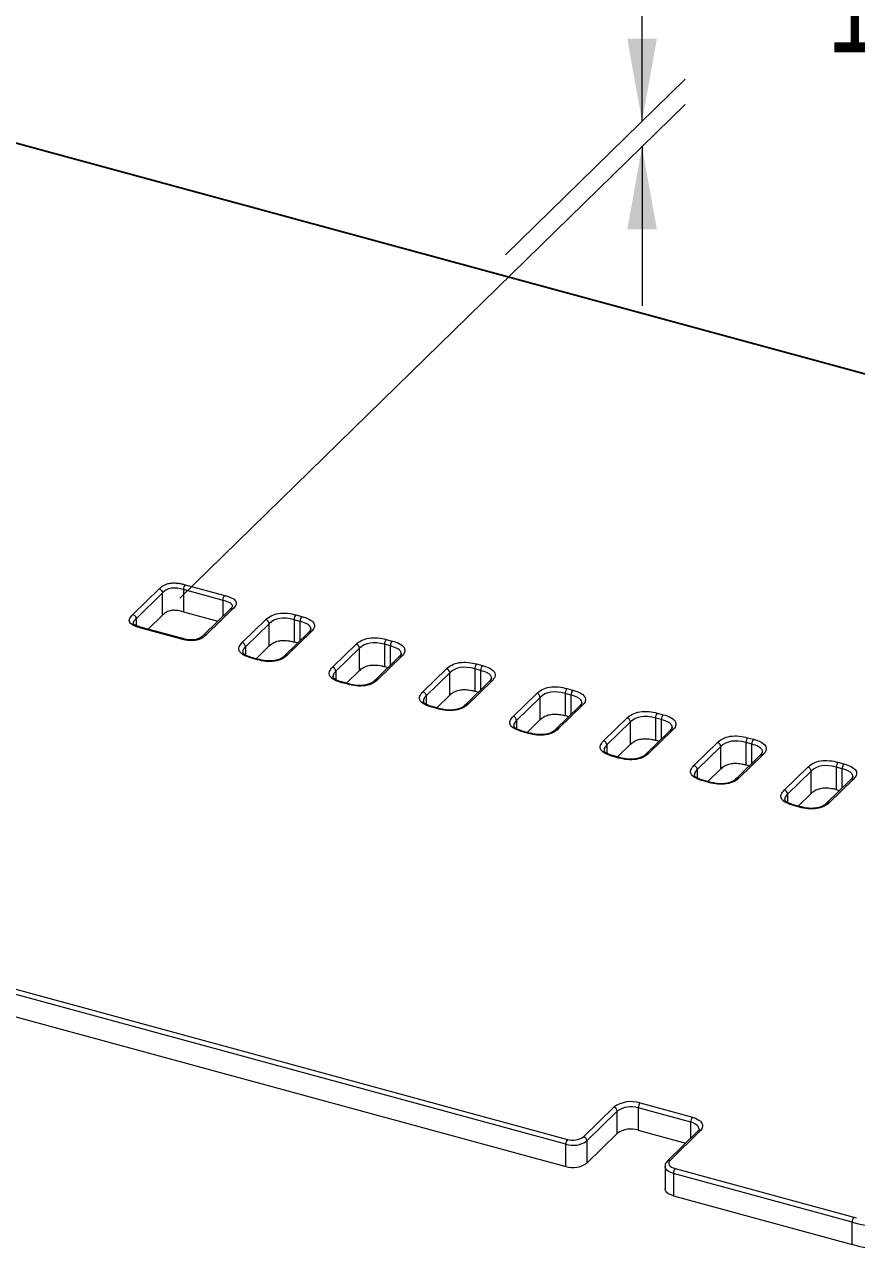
# Model space of a CAD drawing. Header units: millimetres. Extents: x 3 to 276, y 3 to 213.
# Drawn here: x 61.84 to 90.35, y 148.88 to 190.83 of the extents above; entities that cross this region are included whole.
import ezdxf

# ---------------------------------------------------------------- set-up
doc = ezdxf.new("R2010")
doc.units = ezdxf.units.MM
doc.styles.add('SLDTEXTSTYLE0', font='TXT', dxfattribs={"width": 0.75})
doc.dimstyles.new('SLDDIMSTYLE0', dxfattribs={"dimtxt": 3.175, "dimasz": 3.302, "dimexe": 0, "dimexo": 0.0625, "dimgap": 0.79375, "dimtad": 0, "dimtih": 1, "dimtoh": 1, "dimrnd": 1e-09, "dimzin": 12, "dimdsep": 46, "dimtxsty": 'SLDTEXTSTYLE0', "dimsah": 1, "dimcen": 0.09, "dimadec": 0, "dimazin": 3, "dimtfac": 1, "dimtmove": 0, "dimatfit": 0, "dimfxl": 0, "dimfrac": 2, "dimtolj": 1, "dimtzin": 12, "dimarcsym": 0})

# ---------------------------------------------------------------- blocks, each defined once
blk = doc.blocks.new('_D_1')
at = {"color": 7, "linetype": 'Continuous', "lineweight": 0}
for p, q in [((83.006, 187.515), (83.006, 191.48)), ((83.006, 191.48), (89.356, 191.48)), ((78.321, 182.943), (84.488, 188.962)), ((67.164, 171.182), (84.488, 188.091)), ((83.006, 186.645), (83.006, 181.201))]:
    blk.add_line(p, q, dxfattribs=at)
for points in [[(83.006, 187.515), (83.514, 190.346), (82.498, 190.346)], [(83.006, 186.645), (82.498, 183.814), (83.514, 183.814)]]:
    blk.add_solid(points, dxfattribs=at)
at = {"color": 7, "linetype": 'Continuous', "lineweight": 0, "insert": (89.356, 193.053), "char_height": 3.175, "attachment_point": 1, "style": 'SLDTEXTSTYLE0'}
blk.add_mtext('1.02', dxfattribs=at)

msp = doc.modelspace()

# ---------------------------------------------------------------- linework, layer by layer
at = {"color": 7, "linetype": 'Continuous', "lineweight": 15}
for p, q in [((113.478, 172.648), (48.987, 190.175)), ((113.512, 172.662), (49.02, 190.189)), ((67.351, 171.647), (68.707, 171.279)), ((65.556, 170.624), (66.459, 171.505)), ((66.571, 171.366), (65.669, 170.485)), ((66.571, 170.604), (66.571, 171.366)), ((68.648, 171.112), (67.292, 171.48)), ((67.292, 171.48), (67.292, 170.718)), ((68.891, 170.809), (67.989, 169.928)), ((68.983, 170.819), (68.081, 169.938)), ((66.082, 170.127), (66.571, 170.604)), ((67.292, 170.718), (68.471, 170.398)), ((69.307, 169.664), (70.115, 170.452)), ((71.085, 170.449), (71.085, 169.687)), ((71.288, 170.394), (71.085, 170.449)), ((71.144, 170.616), (71.348, 170.561)), ((67.188, 169.796), (65.832, 170.165)), ((67.226, 169.816), (65.87, 170.185)), ((70.227, 170.313), (69.42, 169.525)), ((70.227, 169.551), (70.227, 170.313)), ((71.58, 170.015), (70.768, 169.222)), ((71.666, 170.031), (70.859, 169.243)), ((69.78, 169.115), (70.227, 169.551)), ((71.085, 169.687), (71.209, 169.654)), ((72.403, 168.823), (73.21, 169.611)), ((74.18, 169.608), (74.18, 168.846)), ((74.384, 169.553), (74.18, 169.608)), ((74.24, 169.775), (74.443, 169.72)), ((69.829, 169.079), (69.626, 169.134)), ((69.867, 169.091), (69.655, 169.149)), ((73.323, 169.472), (72.515, 168.684)), ((73.323, 168.71), (73.323, 169.472)), ((74.675, 169.174), (73.863, 168.381)), ((74.761, 169.189), (73.954, 168.401)), ((72.876, 168.273), (73.323, 168.71)), ((74.18, 168.846), (74.305, 168.812)), ((75.498, 167.982), (76.306, 168.77)), ((77.276, 168.767), (77.276, 168.005)), ((77.479, 168.712), (77.276, 168.767)), ((77.335, 168.934), (77.539, 168.878)), ((72.925, 168.237), (72.721, 168.293)), ((72.962, 168.25), (72.75, 168.308)), ((76.418, 168.63), (75.611, 167.842)), ((76.418, 167.868), (76.418, 168.63)), ((77.771, 168.332), (76.959, 167.54)), ((77.857, 168.348), (77.05, 167.56)), ((75.971, 167.432), (76.418, 167.868)), ((77.276, 168.005), (77.4, 167.971)), ((78.594, 167.14), (79.401, 167.928)), ((80.371, 167.926), (80.371, 167.164)), ((80.575, 167.87), (80.371, 167.926)), ((80.431, 168.092), (80.634, 168.037)), ((25.77, 167.516), (80.451, 152.655)), ((76.02, 167.396), (75.817, 167.451)), ((76.058, 167.409), (75.845, 167.466)), ((79.513, 167.789), (78.706, 167.001)), ((79.513, 167.027), (79.513, 167.789)), ((80.866, 167.491), (80.054, 166.698)), ((80.952, 167.507), (80.145, 166.719)), ((80.392, 152.488), (25.711, 167.349)), ((79.067, 166.591), (79.513, 167.027)), ((80.371, 167.164), (80.496, 167.13)), ((81.689, 166.299), (82.497, 167.087)), ((83.467, 167.084), (83.467, 166.322)), ((83.67, 167.029), (83.467, 167.084)), ((83.526, 167.251), (83.73, 167.196)), ((25.711, 166.587), (80.392, 151.726)), ((79.115, 166.555), (78.912, 166.61)), ((79.153, 166.567), (78.941, 166.625)), ((82.609, 166.948), (81.802, 166.16)), ((82.609, 166.186), (82.609, 166.948)), ((83.962, 166.65), (83.149, 165.857)), ((84.048, 166.665), (83.24, 165.877)), ((82.162, 165.75), (82.609, 166.186)), ((83.467, 166.322), (83.591, 166.288)), ((84.785, 165.458), (85.592, 166.246)), ((86.562, 166.243), (86.562, 165.481)), ((86.766, 166.188), (86.562, 166.243)), ((86.622, 166.41), (86.825, 166.354)), ((82.211, 165.714), (82.008, 165.769)), ((82.249, 165.726), (82.036, 165.784)), ((85.704, 166.106), (84.897, 165.318)), ((85.704, 165.344), (85.704, 166.106)), ((87.057, 165.809), (86.245, 165.016)), ((87.143, 165.824), (86.336, 165.036)), ((85.258, 164.908), (85.704, 165.344)), ((86.562, 165.481), (86.687, 165.447)), ((87.88, 164.616), (88.688, 165.405)), ((89.658, 165.402), (89.658, 164.64)), ((89.861, 165.346), (89.658, 165.402)), ((89.717, 165.568), (89.92, 165.513)), ((85.306, 164.872), (85.103, 164.928)), ((85.344, 164.885), (85.132, 164.942)), ((88.8, 165.265), (87.992, 164.477)), ((88.8, 164.503), (88.8, 165.265)), ((90.152, 164.967), (89.34, 164.175)), ((90.239, 164.983), (89.431, 164.195)), ((88.353, 164.067), (88.8, 164.503)), ((89.658, 164.64), (89.782, 164.606)), ((88.402, 164.031), (88.198, 164.086)), ((88.44, 164.043), (88.227, 164.101)), ((81, 152.742), (82.042, 153.759)), ((82.155, 153.62), (81.112, 152.603)), ((82.155, 152.858), (82.155, 153.62)), ((84.673, 153.246), (82.875, 153.735)), ((82.875, 153.735), (82.875, 152.973)), ((82.935, 153.901), (84.733, 153.413)), ((81.112, 151.841), (82.155, 152.858)), ((82.875, 152.973), (84.505, 152.53)), ((84.92, 152.935), (83.878, 151.918)), ((85.009, 152.953), (83.966, 151.936)), ((80.392, 151.726), (80.392, 152.488)), ((81.112, 152.603), (81.112, 151.841)), ((83.792, 151.729), (83.792, 150.967)), ((90.203, 149.821), (84.077, 151.486)), ((84.077, 151.486), (84.077, 150.724)), ((84.136, 151.653), (90.262, 149.988)), ((84.077, 150.724), (90.203, 149.059)), ((90.203, 149.059), (90.203, 149.821))]:
    msp.add_line(p, q, dxfattribs=at)
at = {"color": 8, "linetype": 'Continuous', "lineweight": 15}
for p, q in [((68.648, 170.571), (68.648, 171.112)), ((65.669, 170.485), (65.669, 170.252)), ((71.288, 169.731), (71.288, 170.394)), ((69.42, 169.525), (69.42, 169.24)), ((74.384, 168.889), (74.384, 169.553)), ((72.515, 168.684), (72.515, 168.399)), ((77.479, 168.048), (77.479, 168.712)), ((75.611, 167.842), (75.611, 167.557)), ((80.575, 167.207), (80.575, 167.87)), ((78.706, 167.001), (78.706, 166.716)), ((83.67, 166.366), (83.67, 167.029)), ((81.802, 166.16), (81.802, 165.875)), ((86.766, 165.524), (86.766, 166.188)), ((84.897, 165.318), (84.897, 165.034)), ((89.861, 164.683), (89.861, 165.346)), ((87.992, 164.477), (87.992, 164.192)), ((84.673, 152.695), (84.673, 153.246)), ((90.262, 149.988), (90.353, 149.965))]:
    msp.add_line(p, q, dxfattribs=at)
at = {"color": 8, "linetype": 'Continuous', "lineweight": 15, "flags": 128}
for points in [[(84.958, 152.999), (84.955, 153.031), (84.934, 153.084), (84.894, 153.134), (84.835, 153.178), (84.761, 153.216), (84.673, 153.246)], [(84.077, 151.486), (83.99, 151.516), (83.915, 151.554), (83.857, 151.599), (83.816, 151.648), (83.795, 151.701), (83.792, 151.728)]]:
    msp.add_lwpolyline(points, dxfattribs=at)
at = {"color": 7, "linetype": 'Continuous', "lineweight": 15, "flags": 128}
for points in [[(84.733, 153.413), (84.841, 153.376), (84.933, 153.329), (85.005, 153.274), (85.055, 153.212), (85.081, 153.147), (85.082, 153.08), (85.058, 153.015), (85.009, 152.953)], [(83.966, 151.936), (83.936, 151.898), (83.921, 151.858), (83.922, 151.817), (83.938, 151.776), (83.968, 151.739), (84.013, 151.705), (84.07, 151.676), (84.136, 151.653)], [(84.077, 150.724), (83.99, 150.754), (83.915, 150.792), (83.857, 150.837), (83.816, 150.886), (83.795, 150.939), (83.792, 150.967)]]:
    msp.add_lwpolyline(points, dxfattribs=at)
at = {"color": 7, "linetype": 'Continuous', "lineweight": 15}
for centre, radius, start, end in [((82.632, 152.93), 1.018, 72.696, 125.3991), ((82.001, 153.611), 0.154, 3.3942, 74.3321), ((82.631, 152.95), 0.822, 72.6956, 125.3997), ((83.135, 153.736), 0.26, 140.513, 180.3434), ((84.933, 153.248), 0.26, 140.513, 180.3434), ((80.637, 153.253), 0.626, 252.6959, 305.3991), ((80.958, 152.594), 0.154, 3.3942, 74.3321), ((82.631, 152.188), 0.822, 72.6956, 125.3997), ((80.651, 152.489), 0.26, 140.513, 180.3434), ((80.636, 153.273), 0.822, 252.6963, 305.3985), ((80.636, 152.511), 0.822, 252.6963, 305.3985), ((84.337, 151.488), 0.26, 140.513, 180.3434), ((91.366, 153.569), 3.923, 252.7607, 305.3343), ((90.463, 149.823), 0.26, 140.513, 180.3434), ((91.366, 152.807), 3.923, 252.7607, 305.3343)]:
    msp.add_arc(centre, radius, start, end, dxfattribs=at)
at = {"color": 8, "linetype": 'Continuous', "lineweight": 15}
for centre, end in [((84.98, 152.867), 131.3241), ((83.938, 151.85), 131.324)]:
    msp.add_arc(centre, 0.0909, 71.5859, end, dxfattribs=at)
at = {"color": 7, "linetype": 'Continuous', "lineweight": 15}
for points, knots in [([(66.459, 171.505), (66.48, 171.525), (66.523, 171.566), (66.603, 171.623), (66.705, 171.67), (66.827, 171.701), (66.962, 171.712), (67.098, 171.703), (67.23, 171.68), (67.311, 171.658), (67.351, 171.647)], [0, 0, 0, 0, 0.124116, 0.247353, 0.377308, 0.498004, 0.618168, 0.748361, 0.87418, 1, 1, 1, 1]), ([(67.292, 171.48), (67.226, 171.498), (67.156, 171.516), (67.01, 171.536), (66.935, 171.538), (66.802, 171.516), (66.743, 171.494), (66.643, 171.435), (66.606, 171.4), (66.571, 171.366)], [0, 0, 0, 0, 0.25, 0.25, 0.5, 0.5, 0.75, 0.75, 1, 1, 1, 1]), ([(68.707, 171.279), (68.747, 171.268), (68.825, 171.246), (68.936, 171.204), (69.028, 171.152), (69.088, 171.089), (69.109, 171.019), (69.091, 170.949), (69.046, 170.881), (69.004, 170.84), (68.983, 170.819)], [0, 0, 0, 0, 0.124116, 0.247353, 0.377308, 0.498004, 0.618168, 0.748361, 0.87418, 1, 1, 1, 1]), ([(67.292, 170.718), (67.258, 170.727), (67.195, 170.743), (67.102, 170.761), (67.017, 170.771), (66.939, 170.773), (66.83, 170.763), (66.687, 170.708), (66.614, 170.642), (66.571, 170.604)], [0, 0, 0, 0, 0.127222, 0.239022, 0.336891, 0.423042, 0.500698, 0.710403, 1, 1, 1, 1]), ([(68.975, 170.908), (68.97, 170.895), (68.959, 170.869), (68.915, 170.83), (68.891, 170.809)], [0, 0, 0, 0, 0.4705021, 1, 1, 1, 1]), ([(65.832, 170.165), (65.793, 170.176), (65.714, 170.198), (65.603, 170.239), (65.511, 170.292), (65.451, 170.355), (65.43, 170.424), (65.448, 170.494), (65.493, 170.562), (65.535, 170.604), (65.556, 170.624)], [0, 0, 0, 0, 0.124116, 0.247353, 0.377308, 0.498004, 0.618168, 0.748361, 0.87418, 1, 1, 1, 1]), ([(65.87, 170.185), (65.81, 170.201), (65.705, 170.231), (65.603, 170.279), (65.567, 170.314), (65.566, 170.316), (65.565, 170.316)], [0, 0, 0, 0, 0.386318, 0.672947, 0.881526, 1, 1, 1, 1]), ([(70.115, 170.452), (70.163, 170.499), (70.22, 170.543), (70.365, 170.618), (70.454, 170.647), (70.649, 170.678), (70.755, 170.68), (70.958, 170.661), (71.053, 170.641), (71.144, 170.616)], [0, 0, 0, 0, 0.25, 0.25, 0.5, 0.5, 0.75, 0.75, 1, 1, 1, 1]), ([(70.227, 170.313), (70.227, 170.341), (70.215, 170.373), (70.173, 170.425), (70.144, 170.444), (70.115, 170.452)], [0, 0, 0, 0, 0.5, 0.5, 1, 1, 1, 1]), ([(71.144, 170.616), (71.129, 170.601), (71.113, 170.574), (71.091, 170.513), (71.085, 170.478), (71.085, 170.449)], [0, 0, 0, 0, 0.5, 0.5, 1, 1, 1, 1]), ([(71.348, 170.561), (71.332, 170.546), (71.317, 170.519), (71.295, 170.457), (71.288, 170.423), (71.288, 170.394)], [0, 0, 0, 0, 0.5, 0.5, 1, 1, 1, 1]), ([(71.348, 170.561), (71.439, 170.536), (71.523, 170.507), (71.669, 170.432), (71.726, 170.386), (71.787, 170.286), (71.79, 170.231), (71.752, 170.127), (71.714, 170.078), (71.666, 170.031)], [0, 0, 0, 0, 0.25, 0.25, 0.5, 0.5, 0.75, 0.75, 1, 1, 1, 1]), ([(68.081, 169.938), (68.059, 169.918), (68.017, 169.877), (67.936, 169.82), (67.834, 169.773), (67.712, 169.742), (67.577, 169.731), (67.441, 169.74), (67.31, 169.764), (67.229, 169.785), (67.188, 169.796)], [0, 0, 0, 0, 0.124116, 0.247353, 0.377308, 0.498004, 0.618168, 0.748361, 0.87418, 1, 1, 1, 1]), ([(67.989, 169.928), (67.951, 169.892), (67.896, 169.84), (67.782, 169.788), (67.684, 169.763), (67.573, 169.756), (67.414, 169.767), (67.302, 169.796), (67.226, 169.816)], [0, 0, 0, 0, 0.259081, 0.379558, 0.494761, 0.610549, 0.732677, 1, 1, 1, 1]), ([(71.655, 170.136), (71.655, 170.134), (71.658, 170.124), (71.641, 170.084), (71.605, 170.04), (71.578, 170.013), (71.577, 170.012)], [0, 0, 0, 0, 0.083018, 0.547638, 0.991309, 1, 1, 1, 1]), ([(69.626, 169.134), (69.535, 169.159), (69.45, 169.188), (69.305, 169.263), (69.247, 169.309), (69.186, 169.409), (69.184, 169.464), (69.221, 169.568), (69.259, 169.617), (69.307, 169.664)], [0, 0, 0, 0, 0.25, 0.25, 0.5, 0.5, 0.75, 0.75, 1, 1, 1, 1]), ([(69.42, 169.525), (69.42, 169.553), (69.408, 169.585), (69.366, 169.637), (69.337, 169.656), (69.307, 169.664)], [0, 0, 0, 0, 0.5, 0.5, 1, 1, 1, 1]), ([(70.227, 169.551), (70.247, 169.569), (70.285, 169.603), (70.352, 169.648), (70.425, 169.685), (70.504, 169.713), (70.589, 169.731), (70.679, 169.74), (70.774, 169.741), (70.875, 169.732), (70.98, 169.714), (71.049, 169.697), (71.085, 169.687)], [0, 0, 0, 0, 0.117334, 0.223791, 0.321298, 0.412352, 0.5, 0.587648, 0.678702, 0.776209, 0.882666, 1, 1, 1, 1]), ([(73.21, 169.611), (73.258, 169.658), (73.315, 169.701), (73.461, 169.776), (73.55, 169.806), (73.745, 169.837), (73.85, 169.839), (74.053, 169.819), (74.149, 169.8), (74.24, 169.775)], [0, 0, 0, 0, 0.25, 0.25, 0.5, 0.5, 0.75, 0.75, 1, 1, 1, 1]), ([(73.323, 169.472), (73.323, 169.5), (73.31, 169.532), (73.269, 169.583), (73.24, 169.603), (73.21, 169.611)], [0, 0, 0, 0, 0.5, 0.5, 1, 1, 1, 1]), ([(74.24, 169.775), (74.224, 169.76), (74.209, 169.733), (74.187, 169.671), (74.18, 169.637), (74.18, 169.608)], [0, 0, 0, 0, 0.5, 0.5, 1, 1, 1, 1]), ([(74.443, 169.72), (74.428, 169.704), (74.412, 169.678), (74.39, 169.616), (74.384, 169.581), (74.384, 169.553)], [0, 0, 0, 0, 0.5, 0.5, 1, 1, 1, 1]), ([(74.443, 169.72), (74.534, 169.695), (74.619, 169.666), (74.764, 169.591), (74.822, 169.545), (74.882, 169.444), (74.885, 169.39), (74.848, 169.286), (74.81, 169.236), (74.761, 169.189)], [0, 0, 0, 0, 0.25, 0.25, 0.5, 0.5, 0.75, 0.75, 1, 1, 1, 1]), ([(69.661, 169.149), (69.629, 169.157), (69.547, 169.179), (69.439, 169.224), (69.348, 169.282), (69.318, 169.324), (69.318, 169.336), (69.319, 169.341)], [0, 0, 0, 0, 0.152426, 0.398097, 0.608242, 0.82898, 1, 1, 1, 1]), ([(70.859, 169.243), (70.811, 169.196), (70.754, 169.152), (70.608, 169.077), (70.519, 169.048), (70.324, 169.016), (70.219, 169.015), (70.016, 169.034), (69.92, 169.054), (69.829, 169.079)], [0, 0, 0, 0, 0.25, 0.25, 0.5, 0.5, 0.75, 0.75, 1, 1, 1, 1]), ([(70.189, 169.038), (70.188, 169.038), (70.13, 169.037), (70.016, 169.056), (69.914, 169.081), (69.863, 169.093)], [0, 0, 0, 0, 0.009254, 0.505802, 1, 1, 1, 1]), ([(70.771, 169.228), (70.754, 169.212), (70.711, 169.169), (70.626, 169.116), (70.501, 169.066), (70.35, 169.036), (70.244, 169.038), (70.189, 169.038)], [0, 0, 0, 0, 0.144411, 0.376751, 0.588216, 0.789166, 1, 1, 1, 1]), ([(74.75, 169.295), (74.751, 169.293), (74.753, 169.283), (74.736, 169.243), (74.701, 169.199), (74.673, 169.172), (74.673, 169.171)], [0, 0, 0, 0, 0.0830178, 0.5476374, 0.9913088, 1, 1, 1, 1]), ([(72.721, 168.293), (72.63, 168.317), (72.546, 168.347), (72.4, 168.422), (72.342, 168.467), (72.282, 168.568), (72.279, 168.622), (72.317, 168.727), (72.355, 168.776), (72.403, 168.823)], [0, 0, 0, 0, 0.25, 0.25, 0.5, 0.5, 0.75, 0.75, 1, 1, 1, 1]), ([(72.515, 168.684), (72.515, 168.712), (72.503, 168.744), (72.461, 168.795), (72.432, 168.815), (72.403, 168.823)], [0, 0, 0, 0, 0.5, 0.5, 1, 1, 1, 1]), ([(73.323, 168.71), (73.342, 168.728), (73.38, 168.762), (73.448, 168.807), (73.521, 168.844), (73.6, 168.871), (73.684, 168.89), (73.775, 168.899), (73.87, 168.899), (73.97, 168.89), (74.075, 168.873), (74.144, 168.855), (74.18, 168.846)], [0, 0, 0, 0, 0.117334, 0.223791, 0.321298, 0.412352, 0.5, 0.587648, 0.678702, 0.776209, 0.882666, 1, 1, 1, 1]), ([(76.306, 168.77), (76.354, 168.817), (76.41, 168.86), (76.556, 168.935), (76.645, 168.965), (76.84, 168.996), (76.946, 168.997), (77.148, 168.978), (77.244, 168.958), (77.335, 168.934)], [0, 0, 0, 0, 0.25, 0.25, 0.5, 0.5, 0.75, 0.75, 1, 1, 1, 1]), ([(76.418, 168.63), (76.418, 168.659), (76.406, 168.69), (76.364, 168.742), (76.335, 168.762), (76.306, 168.77)], [0, 0, 0, 0, 0.5, 0.5, 1, 1, 1, 1]), ([(77.335, 168.934), (77.32, 168.918), (77.304, 168.892), (77.282, 168.83), (77.276, 168.795), (77.276, 168.767)], [0, 0, 0, 0, 0.5, 0.5, 1, 1, 1, 1]), ([(77.539, 168.878), (77.523, 168.863), (77.508, 168.836), (77.486, 168.775), (77.479, 168.74), (77.479, 168.712)], [0, 0, 0, 0, 0.5, 0.5, 1, 1, 1, 1]), ([(77.539, 168.878), (77.63, 168.854), (77.714, 168.824), (77.86, 168.749), (77.917, 168.703), (77.978, 168.603), (77.981, 168.549), (77.943, 168.444), (77.905, 168.395), (77.857, 168.348)], [0, 0, 0, 0, 0.25, 0.25, 0.5, 0.5, 0.75, 0.75, 1, 1, 1, 1]), ([(72.757, 168.307), (72.725, 168.316), (72.642, 168.338), (72.534, 168.382), (72.444, 168.441), (72.413, 168.483), (72.414, 168.495), (72.414, 168.5)], [0, 0, 0, 0, 0.152426, 0.398098, 0.608238, 0.82898, 1, 1, 1, 1]), ([(73.954, 168.401), (73.906, 168.354), (73.849, 168.311), (73.704, 168.236), (73.615, 168.206), (73.42, 168.175), (73.314, 168.174), (73.111, 168.193), (73.016, 168.213), (72.925, 168.237)], [0, 0, 0, 0, 0.25, 0.25, 0.5, 0.5, 0.75, 0.75, 1, 1, 1, 1]), ([(73.285, 168.197), (73.284, 168.197), (73.225, 168.195), (73.111, 168.214), (73.009, 168.239), (72.958, 168.252)], [0, 0, 0, 0, 0.0092448, 0.505803, 1, 1, 1, 1]), ([(73.866, 168.387), (73.85, 168.371), (73.807, 168.328), (73.722, 168.275), (73.596, 168.225), (73.445, 168.195), (73.339, 168.196), (73.285, 168.197)], [0, 0, 0, 0, 0.144411, 0.376751, 0.588216, 0.789166, 1, 1, 1, 1]), ([(77.846, 168.453), (77.846, 168.452), (77.849, 168.441), (77.832, 168.402), (77.796, 168.357), (77.769, 168.33), (77.768, 168.33)], [0, 0, 0, 0, 0.0830178, 0.5476374, 0.9913088, 1, 1, 1, 1]), ([(75.817, 167.451), (75.726, 167.476), (75.641, 167.505), (75.496, 167.58), (75.438, 167.626), (75.377, 167.727), (75.375, 167.781), (75.412, 167.885), (75.45, 167.935), (75.498, 167.982)], [0, 0, 0, 0, 0.25, 0.25, 0.5, 0.5, 0.75, 0.75, 1, 1, 1, 1]), ([(75.611, 167.842), (75.611, 167.871), (75.599, 167.902), (75.557, 167.954), (75.528, 167.974), (75.498, 167.982)], [0, 0, 0, 0, 0.5, 0.5, 1, 1, 1, 1]), ([(76.418, 167.868), (76.438, 167.886), (76.475, 167.921), (76.543, 167.966), (76.616, 168.002), (76.695, 168.03), (76.78, 168.049), (76.87, 168.058), (76.965, 168.058), (77.066, 168.049), (77.171, 168.032), (77.24, 168.014), (77.276, 168.005)], [0, 0, 0, 0, 0.117334, 0.223791, 0.321298, 0.412352, 0.5, 0.587648, 0.678702, 0.776209, 0.882666, 1, 1, 1, 1]), ([(79.401, 167.928), (79.449, 167.975), (79.506, 168.019), (79.652, 168.094), (79.741, 168.123), (79.936, 168.155), (80.041, 168.156), (80.244, 168.137), (80.34, 168.117), (80.431, 168.092)], [0, 0, 0, 0, 0.25, 0.25, 0.5, 0.5, 0.75, 0.75, 1, 1, 1, 1]), ([(79.513, 167.789), (79.513, 167.817), (79.501, 167.849), (79.46, 167.901), (79.431, 167.92), (79.401, 167.928)], [0, 0, 0, 0, 0.5, 0.5, 1, 1, 1, 1]), ([(80.431, 168.092), (80.415, 168.077), (80.4, 168.05), (80.378, 167.989), (80.371, 167.954), (80.371, 167.926)], [0, 0, 0, 0, 0.5, 0.5, 1, 1, 1, 1]), ([(80.634, 168.037), (80.619, 168.022), (80.603, 167.995), (80.581, 167.933), (80.575, 167.899), (80.575, 167.87)], [0, 0, 0, 0, 0.5, 0.5, 1, 1, 1, 1]), ([(80.634, 168.037), (80.725, 168.012), (80.81, 167.983), (80.955, 167.908), (81.013, 167.862), (81.073, 167.762), (81.076, 167.707), (81.039, 167.603), (81.001, 167.554), (80.952, 167.507)], [0, 0, 0, 0, 0.25, 0.25, 0.5, 0.5, 0.75, 0.75, 1, 1, 1, 1]), ([(75.852, 167.466), (75.82, 167.475), (75.738, 167.497), (75.63, 167.541), (75.539, 167.599), (75.509, 167.642), (75.509, 167.653), (75.509, 167.659)], [0, 0, 0, 0, 0.152431, 0.398101, 0.60824, 0.828981, 1, 1, 1, 1]), ([(77.05, 167.56), (77.002, 167.513), (76.945, 167.47), (76.799, 167.395), (76.71, 167.365), (76.515, 167.334), (76.41, 167.332), (76.207, 167.352), (76.111, 167.371), (76.02, 167.396)], [0, 0, 0, 0, 0.25, 0.25, 0.5, 0.5, 0.75, 0.75, 1, 1, 1, 1]), ([(76.38, 167.356), (76.379, 167.356), (76.321, 167.354), (76.207, 167.373), (76.105, 167.398), (76.054, 167.411)], [0, 0, 0, 0, 0.009254, 0.505808, 1, 1, 1, 1]), ([(76.962, 167.546), (76.945, 167.529), (76.902, 167.487), (76.817, 167.434), (76.691, 167.383), (76.541, 167.354), (76.435, 167.355), (76.38, 167.356)], [0, 0, 0, 0, 0.144412, 0.376751, 0.588215, 0.789166, 1, 1, 1, 1]), ([(80.941, 167.612), (80.942, 167.61), (80.944, 167.6), (80.927, 167.56), (80.892, 167.516), (80.864, 167.489), (80.864, 167.489)], [0, 0, 0, 0, 0.083018, 0.547637, 0.991309, 1, 1, 1, 1]), ([(78.912, 166.61), (78.821, 166.635), (78.737, 166.664), (78.591, 166.739), (78.533, 166.785), (78.473, 166.885), (78.47, 166.94), (78.508, 167.044), (78.546, 167.093), (78.594, 167.14)], [0, 0, 0, 0, 0.25, 0.25, 0.5, 0.5, 0.75, 0.75, 1, 1, 1, 1]), ([(78.706, 167.001), (78.706, 167.029), (78.694, 167.061), (78.652, 167.113), (78.623, 167.132), (78.594, 167.14)], [0, 0, 0, 0, 0.5, 0.5, 1, 1, 1, 1]), ([(79.513, 167.027), (79.533, 167.045), (79.571, 167.08), (79.639, 167.125), (79.712, 167.161), (79.791, 167.189), (79.875, 167.207), (79.965, 167.217), (80.061, 167.217), (80.161, 167.208), (80.266, 167.19), (80.335, 167.173), (80.371, 167.164)], [0, 0, 0, 0, 0.117334, 0.223791, 0.321298, 0.412352, 0.5, 0.587648, 0.678702, 0.776209, 0.882666, 1, 1, 1, 1]), ([(82.497, 167.087), (82.545, 167.134), (82.601, 167.177), (82.747, 167.252), (82.836, 167.282), (83.031, 167.313), (83.137, 167.315), (83.339, 167.295), (83.435, 167.276), (83.526, 167.251)], [0, 0, 0, 0, 0.25, 0.25, 0.5, 0.5, 0.75, 0.75, 1, 1, 1, 1]), ([(82.609, 166.948), (82.609, 166.976), (82.597, 167.008), (82.555, 167.059), (82.526, 167.079), (82.497, 167.087)], [0, 0, 0, 0, 0.5, 0.5, 1, 1, 1, 1]), ([(83.526, 167.251), (83.511, 167.236), (83.495, 167.209), (83.473, 167.147), (83.467, 167.113), (83.467, 167.084)], [0, 0, 0, 0, 0.5, 0.5, 1, 1, 1, 1]), ([(83.73, 167.196), (83.714, 167.181), (83.699, 167.154), (83.677, 167.092), (83.67, 167.058), (83.67, 167.029)], [0, 0, 0, 0, 0.5, 0.5, 1, 1, 1, 1]), ([(83.73, 167.196), (83.821, 167.171), (83.905, 167.142), (84.051, 167.067), (84.108, 167.021), (84.169, 166.921), (84.172, 166.866), (84.134, 166.762), (84.096, 166.712), (84.048, 166.665)], [0, 0, 0, 0, 0.25, 0.25, 0.5, 0.5, 0.75, 0.75, 1, 1, 1, 1]), ([(78.947, 166.625), (78.916, 166.633), (78.833, 166.655), (78.725, 166.7), (78.634, 166.758), (78.604, 166.8), (78.605, 166.812), (78.605, 166.817)], [0, 0, 0, 0, 0.152431, 0.398101, 0.60824, 0.828981, 1, 1, 1, 1]), ([(80.145, 166.719), (80.097, 166.672), (80.04, 166.628), (79.895, 166.553), (79.806, 166.524), (79.611, 166.493), (79.505, 166.491), (79.302, 166.51), (79.207, 166.53), (79.115, 166.555)], [0, 0, 0, 0, 0.25, 0.25, 0.5, 0.5, 0.75, 0.75, 1, 1, 1, 1]), ([(79.476, 166.514), (79.475, 166.514), (79.416, 166.513), (79.302, 166.532), (79.2, 166.557), (79.149, 166.569)], [0, 0, 0, 0, 0.009254, 0.505808, 1, 1, 1, 1]), ([(80.057, 166.705), (80.041, 166.688), (79.998, 166.646), (79.913, 166.592), (79.787, 166.542), (79.636, 166.513), (79.53, 166.514), (79.476, 166.514)], [0, 0, 0, 0, 0.144412, 0.376751, 0.588215, 0.789166, 1, 1, 1, 1]), ([(84.037, 166.771), (84.037, 166.769), (84.04, 166.759), (84.023, 166.719), (83.987, 166.675), (83.96, 166.648), (83.959, 166.647)], [0, 0, 0, 0, 0.083018, 0.547637, 0.991309, 1, 1, 1, 1]), ([(82.008, 165.769), (81.917, 165.794), (81.832, 165.823), (81.686, 165.898), (81.629, 165.944), (81.568, 166.044), (81.565, 166.098), (81.603, 166.203), (81.641, 166.252), (81.689, 166.299)], [0, 0, 0, 0, 0.25, 0.25, 0.5, 0.5, 0.75, 0.75, 1, 1, 1, 1]), ([(81.802, 166.16), (81.802, 166.188), (81.789, 166.22), (81.748, 166.271), (81.719, 166.291), (81.689, 166.299)], [0, 0, 0, 0, 0.5, 0.5, 1, 1, 1, 1]), ([(82.609, 166.186), (82.629, 166.204), (82.666, 166.238), (82.734, 166.283), (82.807, 166.32), (82.886, 166.347), (82.971, 166.366), (83.061, 166.375), (83.156, 166.375), (83.256, 166.367), (83.362, 166.349), (83.431, 166.331), (83.467, 166.322)], [0, 0, 0, 0, 0.117334, 0.223791, 0.321298, 0.412352, 0.5, 0.587648, 0.678702, 0.776209, 0.882666, 1, 1, 1, 1]), ([(85.592, 166.246), (85.64, 166.293), (85.697, 166.336), (85.843, 166.411), (85.932, 166.441), (86.126, 166.472), (86.232, 166.473), (86.435, 166.454), (86.53, 166.435), (86.622, 166.41)], [0, 0, 0, 0, 0.25, 0.25, 0.5, 0.5, 0.75, 0.75, 1, 1, 1, 1]), ([(85.704, 166.106), (85.704, 166.135), (85.692, 166.167), (85.651, 166.218), (85.621, 166.238), (85.592, 166.246)], [0, 0, 0, 0, 0.5, 0.5, 1, 1, 1, 1]), ([(86.622, 166.41), (86.606, 166.395), (86.591, 166.368), (86.569, 166.306), (86.562, 166.272), (86.562, 166.243)], [0, 0, 0, 0, 0.5, 0.5, 1, 1, 1, 1]), ([(86.825, 166.354), (86.81, 166.339), (86.794, 166.313), (86.772, 166.251), (86.766, 166.216), (86.766, 166.188)], [0, 0, 0, 0, 0.5, 0.5, 1, 1, 1, 1]), ([(86.825, 166.354), (86.916, 166.33), (87.001, 166.301), (87.146, 166.225), (87.204, 166.18), (87.264, 166.079), (87.267, 166.025), (87.23, 165.92), (87.191, 165.871), (87.143, 165.824)], [0, 0, 0, 0, 0.25, 0.25, 0.5, 0.5, 0.75, 0.75, 1, 1, 1, 1]), ([(82.043, 165.784), (82.011, 165.792), (81.929, 165.814), (81.821, 165.859), (81.73, 165.917), (81.7, 165.959), (81.7, 165.971), (81.7, 165.976)], [0, 0, 0, 0, 0.152425, 0.398101, 0.60824, 0.828981, 1, 1, 1, 1]), ([(83.24, 165.877), (83.192, 165.831), (83.136, 165.787), (82.99, 165.712), (82.901, 165.682), (82.706, 165.651), (82.6, 165.65), (82.398, 165.669), (82.302, 165.689), (82.211, 165.714)], [0, 0, 0, 0, 0.25, 0.25, 0.5, 0.5, 0.75, 0.75, 1, 1, 1, 1]), ([(82.571, 165.673), (82.57, 165.673), (82.512, 165.672), (82.398, 165.691), (82.296, 165.716), (82.245, 165.728)], [0, 0, 0, 0, 0.009254, 0.505808, 1, 1, 1, 1]), ([(83.153, 165.863), (83.136, 165.847), (83.093, 165.804), (83.008, 165.751), (82.882, 165.701), (82.732, 165.671), (82.625, 165.672), (82.571, 165.673)], [0, 0, 0, 0, 0.144412, 0.376751, 0.588215, 0.789166, 1, 1, 1, 1]), ([(87.132, 165.929), (87.133, 165.928), (87.135, 165.917), (87.118, 165.878), (87.083, 165.833), (87.055, 165.807), (87.054, 165.806)], [0, 0, 0, 0, 0.083018, 0.547637, 0.991309, 1, 1, 1, 1]), ([(85.103, 164.928), (85.012, 164.952), (84.927, 164.981), (84.782, 165.057), (84.724, 165.102), (84.664, 165.203), (84.661, 165.257), (84.699, 165.362), (84.737, 165.411), (84.785, 165.458)], [0, 0, 0, 0, 0.25, 0.25, 0.5, 0.5, 0.75, 0.75, 1, 1, 1, 1]), ([(84.897, 165.318), (84.897, 165.347), (84.885, 165.379), (84.843, 165.43), (84.814, 165.45), (84.785, 165.458)], [0, 0, 0, 0, 0.5, 0.5, 1, 1, 1, 1]), ([(85.704, 165.344), (85.724, 165.362), (85.762, 165.397), (85.83, 165.442), (85.903, 165.479), (85.981, 165.506), (86.066, 165.525), (86.156, 165.534), (86.252, 165.534), (86.352, 165.525), (86.457, 165.508), (86.526, 165.49), (86.562, 165.481)], [0, 0, 0, 0, 0.117334, 0.223791, 0.321298, 0.412352, 0.5, 0.587648, 0.678702, 0.776209, 0.882666, 1, 1, 1, 1]), ([(88.688, 165.405), (88.736, 165.451), (88.792, 165.495), (88.938, 165.57), (89.027, 165.6), (89.222, 165.631), (89.328, 165.632), (89.53, 165.613), (89.626, 165.593), (89.717, 165.568)], [0, 0, 0, 0, 0.25, 0.25, 0.5, 0.5, 0.75, 0.75, 1, 1, 1, 1]), ([(88.8, 165.265), (88.8, 165.294), (88.788, 165.325), (88.746, 165.377), (88.717, 165.397), (88.688, 165.405)], [0, 0, 0, 0, 0.5, 0.5, 1, 1, 1, 1]), ([(89.717, 165.568), (89.702, 165.553), (89.686, 165.527), (89.664, 165.465), (89.658, 165.43), (89.658, 165.402)], [0, 0, 0, 0, 0.5, 0.5, 1, 1, 1, 1]), ([(89.92, 165.513), (89.905, 165.498), (89.89, 165.471), (89.868, 165.41), (89.861, 165.375), (89.861, 165.346)], [0, 0, 0, 0, 0.5, 0.5, 1, 1, 1, 1]), ([(89.92, 165.513), (90.011, 165.488), (90.096, 165.459), (90.242, 165.384), (90.299, 165.338), (90.36, 165.238), (90.363, 165.184), (90.325, 165.079), (90.287, 165.03), (90.239, 164.983)], [0, 0, 0, 0, 0.25, 0.25, 0.5, 0.5, 0.75, 0.75, 1, 1, 1, 1]), ([(85.138, 164.942), (85.107, 164.951), (85.024, 164.973), (84.916, 165.017), (84.825, 165.076), (84.795, 165.118), (84.796, 165.13), (84.796, 165.135)], [0, 0, 0, 0, 0.1524255, 0.3980957, 0.6082401, 0.8289807, 1, 1, 1, 1]), ([(86.336, 165.036), (86.288, 164.989), (86.231, 164.946), (86.085, 164.871), (85.997, 164.841), (85.802, 164.81), (85.696, 164.809), (85.493, 164.828), (85.398, 164.847), (85.306, 164.872)], [0, 0, 0, 0, 0.25, 0.25, 0.5, 0.5, 0.75, 0.75, 1, 1, 1, 1]), ([(85.667, 164.832), (85.665, 164.832), (85.607, 164.83), (85.493, 164.849), (85.391, 164.874), (85.34, 164.887)], [0, 0, 0, 0, 0.009254, 0.505808, 1, 1, 1, 1]), ([(86.248, 165.022), (86.232, 165.006), (86.189, 164.963), (86.104, 164.91), (85.978, 164.86), (85.827, 164.83), (85.721, 164.831), (85.667, 164.832)], [0, 0, 0, 0, 0.144411, 0.37675, 0.588216, 0.789166, 1, 1, 1, 1]), ([(90.228, 165.088), (90.228, 165.087), (90.231, 165.076), (90.214, 165.037), (90.178, 164.992), (90.15, 164.965), (90.15, 164.965)], [0, 0, 0, 0, 0.083018, 0.547637, 0.991309, 1, 1, 1, 1]), ([(88.198, 164.086), (88.107, 164.111), (88.023, 164.14), (87.877, 164.215), (87.82, 164.261), (87.759, 164.361), (87.756, 164.416), (87.794, 164.52), (87.832, 164.57), (87.88, 164.616)], [0, 0, 0, 0, 0.25, 0.25, 0.5, 0.5, 0.75, 0.75, 1, 1, 1, 1]), ([(87.992, 164.477), (87.992, 164.506), (87.98, 164.537), (87.939, 164.589), (87.91, 164.609), (87.88, 164.616)], [0, 0, 0, 0, 0.5, 0.5, 1, 1, 1, 1]), ([(88.8, 164.503), (88.82, 164.521), (88.857, 164.556), (88.925, 164.601), (88.998, 164.637), (89.077, 164.665), (89.162, 164.683), (89.252, 164.693), (89.347, 164.693), (89.447, 164.684), (89.553, 164.666), (89.622, 164.649), (89.658, 164.64)], [0, 0, 0, 0, 0.117334, 0.223791, 0.321298, 0.412352, 0.5, 0.587648, 0.678702, 0.776209, 0.882666, 1, 1, 1, 1]), ([(88.234, 164.101), (88.202, 164.109), (88.12, 164.132), (88.012, 164.176), (87.921, 164.234), (87.891, 164.276), (87.891, 164.288), (87.891, 164.294)], [0, 0, 0, 0, 0.1524255, 0.3980957, 0.6082401, 0.8289807, 1, 1, 1, 1]), ([(89.431, 164.195), (89.383, 164.148), (89.327, 164.104), (89.181, 164.03), (89.092, 164), (88.897, 163.969), (88.791, 163.967), (88.589, 163.987), (88.493, 164.006), (88.402, 164.031)], [0, 0, 0, 0, 0.25, 0.25, 0.5, 0.5, 0.75, 0.75, 1, 1, 1, 1]), ([(88.762, 163.99), (88.761, 163.99), (88.702, 163.989), (88.589, 164.008), (88.487, 164.033), (88.436, 164.046)], [0, 0, 0, 0, 0.009254, 0.505797, 1, 1, 1, 1]), ([(89.344, 164.181), (89.327, 164.164), (89.284, 164.122), (89.199, 164.068), (89.073, 164.018), (88.923, 163.989), (88.816, 163.99), (88.762, 163.99)], [0, 0, 0, 0, 0.144411, 0.376751, 0.588216, 0.789166, 1, 1, 1, 1]), ([(84.956, 153), (84.956, 152.992), (84.957, 152.978), (84.931, 152.948), (84.92, 152.935)], [0, 0, 0, 0, 0.553278, 1, 1, 1, 1]), ([(83.878, 151.918), (83.86, 151.897), (83.818, 151.849), (83.786, 151.778), (83.795, 151.734), (83.797, 151.727)], [0, 0, 0, 0, 0.380863, 0.899293, 1, 1, 1, 1])]:
    msp.add_open_spline(points, degree=3, knots=knots, dxfattribs=at)
for points in [[(67.351, 171.647), (67.311, 171.609), (67.292, 171.553), (67.292, 171.48)], [(66.459, 171.505), (66.534, 171.485), (66.571, 171.438), (66.571, 171.366)], [(68.648, 171.112), (68.648, 171.184), (68.667, 171.24), (68.707, 171.279)], [(65.556, 170.624), (65.631, 170.604), (65.669, 170.558), (65.669, 170.485)], [(71.085, 170.449), (70.711, 170.551), (70.425, 170.506), (70.227, 170.313)], [(74.18, 169.608), (73.806, 169.71), (73.52, 169.664), (73.323, 169.472)], [(77.276, 168.767), (76.902, 168.869), (76.616, 168.823), (76.418, 168.63)], [(80.371, 167.926), (79.997, 168.027), (79.711, 167.982), (79.513, 167.789)], [(83.467, 167.084), (83.092, 167.186), (82.806, 167.141), (82.609, 166.948)], [(86.562, 166.243), (86.188, 166.345), (85.902, 166.299), (85.704, 166.106)], [(89.658, 165.402), (89.283, 165.504), (88.997, 165.458), (88.8, 165.265)]]:
    msp.add_open_spline(points, degree=3, dxfattribs=at)
at = {"color": 8, "linetype": 'Continuous', "lineweight": 15}
for points, knots in [([(68.975, 170.907), (68.972, 170.925), (68.968, 170.96), (68.917, 171.009), (68.814, 171.065), (68.715, 171.093), (68.648, 171.112)], [0, 0, 0, 0, 0.184827, 0.3787, 0.582987, 1, 1, 1, 1]), ([(68.892, 170.808), (68.894, 170.811), (68.9, 170.817), (68.914, 170.823), (68.942, 170.828), (68.966, 170.823), (68.983, 170.819)], [0, 0, 0, 0, 0.106084, 0.302957, 0.511612, 1, 1, 1, 1]), ([(65.669, 170.485), (65.643, 170.46), (65.616, 170.433), (65.577, 170.378), (65.565, 170.349), (65.564, 170.321)], [0, 0, 0, 0, 0.5, 0.5, 1, 1, 1, 1]), ([(71.649, 170.113), (71.652, 170.127), (71.662, 170.169), (71.621, 170.24), (71.501, 170.328), (71.371, 170.369), (71.288, 170.394)], [0, 0, 0, 0, 0.117116, 0.352038, 0.592412, 1, 1, 1, 1]), ([(65.832, 170.165), (65.841, 170.172), (65.854, 170.183), (65.866, 170.186), (65.869, 170.184), (65.87, 170.184)], [0, 0, 0, 0, 0.665669, 0.950044, 1, 1, 1, 1]), ([(67.989, 169.927), (67.992, 169.93), (67.998, 169.936), (68.012, 169.942), (68.04, 169.947), (68.064, 169.942), (68.081, 169.938)], [0, 0, 0, 0, 0.111975, 0.307551, 0.514831, 1, 1, 1, 1]), ([(71.666, 170.031), (71.652, 170.033), (71.622, 170.037), (71.591, 170.028), (71.581, 170.014), (71.579, 170.011)], [0, 0, 0, 0, 0.431527, 0.86306, 1, 1, 1, 1]), ([(67.227, 169.815), (67.226, 169.816), (67.222, 169.818), (67.21, 169.814), (67.197, 169.804), (67.188, 169.796)], [0, 0, 0, 0, 0.085825, 0.359463, 1, 1, 1, 1]), ([(69.42, 169.525), (69.42, 169.525), (69.381, 169.487), (69.326, 169.426), (69.323, 169.362), (69.321, 169.34)], [0, 0, 0, 0, 0.000159, 0.671464, 1, 1, 1, 1]), ([(74.744, 169.272), (74.747, 169.286), (74.757, 169.328), (74.716, 169.399), (74.597, 169.487), (74.466, 169.527), (74.384, 169.553)], [0, 0, 0, 0, 0.117113, 0.352035, 0.592413, 1, 1, 1, 1]), ([(69.658, 169.145), (69.655, 169.147), (69.646, 169.151), (69.634, 169.141), (69.626, 169.134)], [0, 0, 0, 0, 0.342002, 1, 1, 1, 1]), ([(69.862, 169.09), (69.859, 169.091), (69.849, 169.096), (69.837, 169.085), (69.829, 169.079)], [0, 0, 0, 0, 0.350617, 1, 1, 1, 1]), ([(70.859, 169.243), (70.844, 169.245), (70.815, 169.249), (70.785, 169.24), (70.775, 169.228), (70.774, 169.226)], [0, 0, 0, 0, 0.44829, 0.896586, 1, 1, 1, 1]), ([(74.761, 169.189), (74.747, 169.192), (74.718, 169.196), (74.687, 169.186), (74.677, 169.173), (74.674, 169.17)], [0, 0, 0, 0, 0.431527, 0.86306, 1, 1, 1, 1]), ([(72.515, 168.684), (72.515, 168.684), (72.476, 168.645), (72.422, 168.585), (72.418, 168.52), (72.417, 168.499)], [0, 0, 0, 0, 0.000159, 0.671461, 1, 1, 1, 1]), ([(77.839, 168.431), (77.843, 168.445), (77.853, 168.487), (77.812, 168.557), (77.692, 168.645), (77.562, 168.686), (77.479, 168.712)], [0, 0, 0, 0, 0.117113, 0.352035, 0.592413, 1, 1, 1, 1]), ([(72.754, 168.304), (72.751, 168.305), (72.741, 168.309), (72.729, 168.299), (72.721, 168.293)], [0, 0, 0, 0, 0.342002, 1, 1, 1, 1]), ([(72.958, 168.249), (72.954, 168.25), (72.945, 168.254), (72.932, 168.244), (72.925, 168.237)], [0, 0, 0, 0, 0.350617, 1, 1, 1, 1]), ([(73.954, 168.401), (73.94, 168.403), (73.911, 168.408), (73.88, 168.399), (73.871, 168.387), (73.869, 168.384)], [0, 0, 0, 0, 0.44829, 0.896586, 1, 1, 1, 1]), ([(77.857, 168.348), (77.842, 168.35), (77.813, 168.355), (77.782, 168.345), (77.772, 168.332), (77.77, 168.329)], [0, 0, 0, 0, 0.431527, 0.86306, 1, 1, 1, 1]), ([(75.611, 167.842), (75.611, 167.842), (75.571, 167.804), (75.517, 167.744), (75.514, 167.679), (75.512, 167.658)], [0, 0, 0, 0, 0.000159, 0.671461, 1, 1, 1, 1]), ([(80.935, 167.59), (80.938, 167.604), (80.948, 167.646), (80.907, 167.716), (80.788, 167.804), (80.657, 167.845), (80.575, 167.87)], [0, 0, 0, 0, 0.117114, 0.352037, 0.592417, 1, 1, 1, 1]), ([(75.849, 167.463), (75.846, 167.464), (75.837, 167.468), (75.825, 167.458), (75.817, 167.451)], [0, 0, 0, 0, 0.342002, 1, 1, 1, 1]), ([(76.053, 167.407), (76.05, 167.409), (76.04, 167.413), (76.028, 167.403), (76.02, 167.396)], [0, 0, 0, 0, 0.350617, 1, 1, 1, 1]), ([(77.05, 167.56), (77.035, 167.562), (77.006, 167.566), (76.976, 167.558), (76.966, 167.545), (76.965, 167.543)], [0, 0, 0, 0, 0.44829, 0.896586, 1, 1, 1, 1]), ([(80.952, 167.507), (80.938, 167.509), (80.909, 167.513), (80.878, 167.504), (80.868, 167.491), (80.865, 167.487)], [0, 0, 0, 0, 0.431527, 0.86306, 1, 1, 1, 1]), ([(78.706, 167.001), (78.706, 167.001), (78.667, 166.963), (78.613, 166.902), (78.609, 166.838), (78.608, 166.817)], [0, 0, 0, 0, 0.000159, 0.671461, 1, 1, 1, 1]), ([(84.03, 166.748), (84.034, 166.762), (84.044, 166.804), (84.002, 166.875), (83.883, 166.963), (83.753, 167.003), (83.67, 167.029)], [0, 0, 0, 0, 0.117114, 0.352036, 0.592411, 1, 1, 1, 1]), ([(78.945, 166.621), (78.942, 166.623), (78.932, 166.627), (78.92, 166.617), (78.912, 166.61)], [0, 0, 0, 0, 0.342002, 1, 1, 1, 1]), ([(79.149, 166.566), (79.145, 166.568), (79.136, 166.572), (79.123, 166.561), (79.115, 166.555)], [0, 0, 0, 0, 0.350617, 1, 1, 1, 1]), ([(80.145, 166.719), (80.131, 166.721), (80.102, 166.725), (80.071, 166.716), (80.062, 166.704), (80.06, 166.702)], [0, 0, 0, 0, 0.448299, 0.896602, 1, 1, 1, 1]), ([(84.048, 166.665), (84.033, 166.668), (84.004, 166.672), (83.973, 166.662), (83.963, 166.649), (83.961, 166.646)], [0, 0, 0, 0, 0.431545, 0.863064, 1, 1, 1, 1]), ([(81.802, 166.16), (81.802, 166.16), (81.762, 166.121), (81.708, 166.061), (81.705, 165.997), (81.703, 165.975)], [0, 0, 0, 0, 0.000159, 0.671461, 1, 1, 1, 1]), ([(87.126, 165.907), (87.129, 165.921), (87.139, 165.963), (87.098, 166.033), (86.979, 166.122), (86.848, 166.162), (86.766, 166.188)], [0, 0, 0, 0, 0.117114, 0.352036, 0.592411, 1, 1, 1, 1]), ([(82.04, 165.78), (82.037, 165.782), (82.028, 165.786), (82.015, 165.775), (82.008, 165.769)], [0, 0, 0, 0, 0.342002, 1, 1, 1, 1]), ([(82.244, 165.725), (82.241, 165.726), (82.231, 165.73), (82.219, 165.72), (82.211, 165.714)], [0, 0, 0, 0, 0.350617, 1, 1, 1, 1]), ([(83.24, 165.877), (83.226, 165.88), (83.197, 165.884), (83.167, 165.875), (83.157, 165.863), (83.155, 165.861)], [0, 0, 0, 0, 0.448317, 0.896606, 1, 1, 1, 1]), ([(87.143, 165.824), (87.129, 165.826), (87.1, 165.831), (87.069, 165.821), (87.059, 165.808), (87.056, 165.805)], [0, 0, 0, 0, 0.431545, 0.863064, 1, 1, 1, 1]), ([(84.897, 165.318), (84.897, 165.318), (84.858, 165.28), (84.804, 165.22), (84.8, 165.155), (84.799, 165.134)], [0, 0, 0, 0, 0.000159, 0.671461, 1, 1, 1, 1]), ([(90.221, 165.066), (90.225, 165.08), (90.235, 165.122), (90.193, 165.192), (90.074, 165.28), (89.943, 165.321), (89.861, 165.346)], [0, 0, 0, 0, 0.117114, 0.352036, 0.592411, 1, 1, 1, 1]), ([(85.136, 164.939), (85.132, 164.94), (85.123, 164.944), (85.111, 164.934), (85.103, 164.928)], [0, 0, 0, 0, 0.342002, 1, 1, 1, 1]), ([(85.339, 164.883), (85.336, 164.885), (85.327, 164.889), (85.314, 164.879), (85.306, 164.872)], [0, 0, 0, 0, 0.350617, 1, 1, 1, 1]), ([(86.336, 165.036), (86.321, 165.038), (86.293, 165.043), (86.262, 165.034), (86.253, 165.022), (86.251, 165.019)], [0, 0, 0, 0, 0.448317, 0.896606, 1, 1, 1, 1]), ([(90.239, 164.983), (90.224, 164.985), (90.195, 164.989), (90.164, 164.98), (90.154, 164.967), (90.152, 164.964)], [0, 0, 0, 0, 0.431519, 0.863044, 1, 1, 1, 1]), ([(87.992, 164.477), (87.992, 164.477), (87.953, 164.439), (87.899, 164.379), (87.895, 164.314), (87.894, 164.293)], [0, 0, 0, 0, 0.000159, 0.671461, 1, 1, 1, 1]), ([(88.231, 164.098), (88.228, 164.099), (88.218, 164.103), (88.206, 164.093), (88.198, 164.086)], [0, 0, 0, 0, 0.342002, 1, 1, 1, 1]), ([(88.435, 164.042), (88.432, 164.044), (88.422, 164.048), (88.41, 164.038), (88.402, 164.031)], [0, 0, 0, 0, 0.350617, 1, 1, 1, 1]), ([(89.431, 164.195), (89.417, 164.197), (89.388, 164.201), (89.358, 164.193), (89.348, 164.18), (89.346, 164.178)], [0, 0, 0, 0, 0.44829, 0.896586, 1, 1, 1, 1])]:
    msp.add_open_spline(points, degree=3, knots=knots, dxfattribs=at)

# ---------------------------------------------------------------- dimensions: what is measured, and where the dimension line sits
at = {"color": 7, "linetype": 'Continuous', "lineweight": 0}
dim = msp.add_linear_dim(base=(83.006, 187.515), p1=(66.571, 170.604), p2=(77.728, 182.364), angle=90, dimstyle='SLDDIMSTYLE0', dxfattribs=at)
dim.commit()
dim.dimension.update_dxf_attribs({"geometry": '_D_1', "text_midpoint": (83.006, 191.48), "dimtype": 160})

doc.saveas('drawing.dxf')
